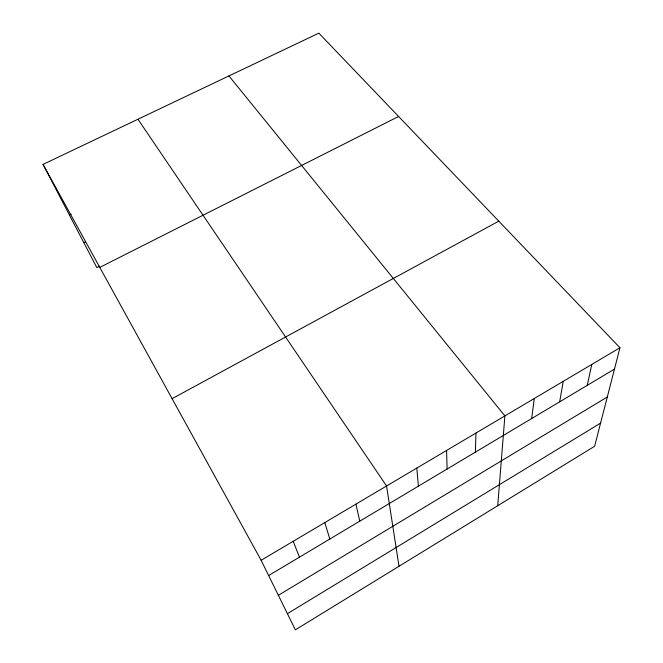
<?xml version="1.0" encoding="UTF-8"?>
<svg xmlns="http://www.w3.org/2000/svg" width="663" height="663" viewBox="0 0 663 663"><rect width="100%" height="100%" fill="white"/><g stroke="black" fill="none" stroke-linecap="round" stroke-linejoin="round"><path stroke-width="0.99" d="M475.404 452.133L475.943 433.047M497.714 505.72L504.891 415.9L228.942 75.93M531.693 418.535L534.279 398.496M559.663 401.836L563.252 381.333M587.252 385.369L591.81 364.418M619.955 347.744L594.628 446.274L295.366 629.85L261.131 560.293L43.045 164.391L318.845 33.15L619.955 347.744L261.131 560.293M287.411 613.681L600.579 423.118M278.369 595.308L607.291 396.996M268.639 575.559L614.46 369.125M172.098 398.67L498.791 221.152M99.508 266.178L96.798 267.545L43.045 164.391M99.782 267.388L398.596 116.473M83.82 242.633L85.618 241.738M69.433 215.027L71.231 214.149M137.945 119.232L386.57 485.987L399.002 566.277M293.195 541.298L299.452 557.16M324.779 522.585L329.826 539.027M355.907 504.153L359.769 521.159M416.795 468.086L418.394 486.161M446.58 450.442L447.102 469.031"/></g></svg>
